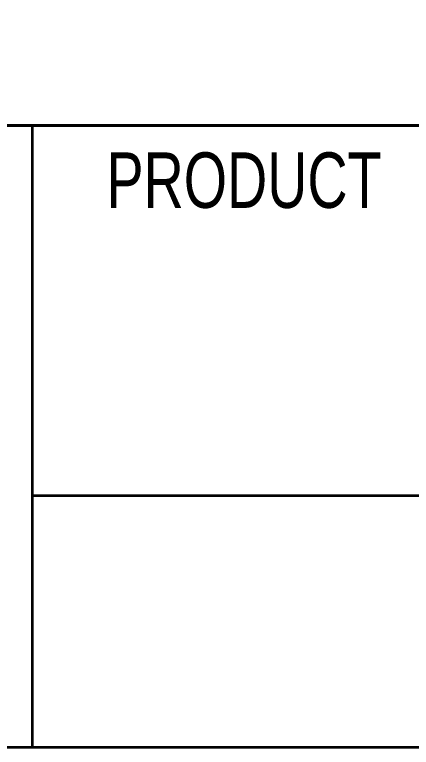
# Model space of a CAD drawing. Header units: inches. Extents: x -9 to 49, y -7 to 10.3.
# Drawn here: x -7.017 to -6.368, y -0.537 to 0.662 of the extents above; entities that cross this region are included whole.
import ezdxf

# ---------------------------------------------------------------- set-up
doc = ezdxf.new("R2010")
doc.units = ezdxf.units.IN
doc.header["$MEASUREMENT"] = 0
for name, color, linetype in [('A-Anno-Titl-Bdry', 7, 'Continuous'), ('A-Anno-Titl-Note', 7, 'Continuous'), ('A-Anno-Titl-Otln', 7, 'Continuous')]:
    doc.layers.add(name, color=color, linetype=linetype)

# ---------------------------------------------------------------- blocks, each defined once
blk = doc.blocks.new('block 668')
at = {"color": 7, "lineweight": 35}
blk.add_lwpolyline([(-8.966, 0.4805), (-8.966, 9.152), (-1.6991, 9.152), (-1.6991, 0.4805), (-8.966, 0.4805)], dxfattribs=at)
blk = doc.blocks.new('block 862')
at = {"layer": 'A-Anno-Titl-Otln', "color": 7, "lineweight": 35}
blk.add_lwpolyline([(-8.966, -0.5373), (-1.6991, -0.5373)], dxfattribs=at)
blk = doc.blocks.new('block 863')
at = {"layer": 'A-Anno-Titl-Otln', "color": 7, "lineweight": 35}
blk.add_lwpolyline([(-8.966, 0.4805), (-1.6991, 0.4805)], dxfattribs=at)
blk = doc.blocks.new('block 884')
at = {"layer": 'A-Anno-Titl-Bdry', "color": 7, "lineweight": 35}
blk.add_lwpolyline([(-6.988, -0.5373), (-6.988, 0.4805)], dxfattribs=at)
blk = doc.blocks.new('block 885')
at = {"layer": 'A-Anno-Titl-Bdry', "color": 7, "lineweight": 35}
blk.add_lwpolyline([(-6.988, -0.1251), (-1.6991, -0.1251)], dxfattribs=at)
blk = doc.blocks.new('block 893')
at = {"layer": 'A-Anno-Titl-Note', "color": 7, "insert": (-6.8668, 0.3442), "char_height": 0.090837, "attachment_point": 7}
blk.add_mtext('\\fMyriad Pro|b0|i0|c0|p34;\\W0.75;PRODUCT', dxfattribs=at)

msp = doc.modelspace()

# ---------------------------------------------------------------- block references
msp.add_blockref('block 668', (0, 0))
at = {"layer": 'A-Anno-Titl-Bdry'}
for name in ['block 884', 'block 885']:
    msp.add_blockref(name, (0, 0), dxfattribs=at)
at = {"layer": 'A-Anno-Titl-Note'}
msp.add_blockref('block 893', (0, 0), dxfattribs=at)
at = {"layer": 'A-Anno-Titl-Otln'}
for name in ['block 863', 'block 862']:
    msp.add_blockref(name, (0, 0), dxfattribs=at)

doc.saveas('drawing.dxf')
